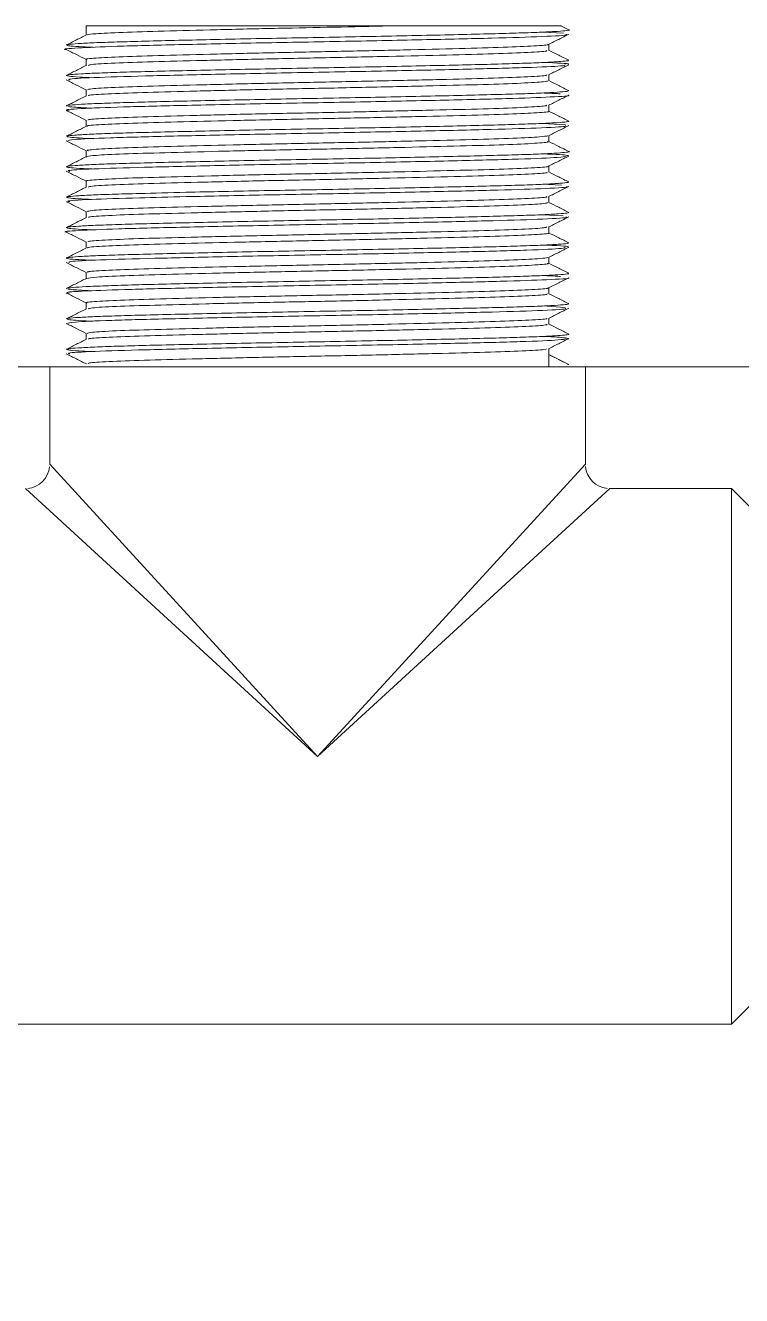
# Model space of a CAD drawing. Extents: x 14808 to 20058, y -13198 to -11680.
# Drawn here: x 14931.98 to 14946.69, y -12989.13 to -12963.04 of the extents above; entities that cross this region are included whole.
import ezdxf

# ---------------------------------------------------------------- set-up
doc = ezdxf.new("R2010")
doc.units = 0
doc.header["$LTSCALE"] = 7
doc.header["$MEASUREMENT"] = 0
doc.layers.get('0').update_dxf_attribs({"color": 2, "linetype": 'CONTINUOUS'})

# ---------------------------------------------------------------- blocks, each defined once
blk = doc.blocks.new('A$C42703619')
at = {"linetype": 'Continuous', "lineweight": 0}
h = blk.add_hatch(dxfattribs=at)
h.set_pattern_fill('ANSI31', color=2, scale=0.25, style=0)
h.set_pattern_definition([(45, (121.7189, 108.7142), (-0.561266, 0.561266), [])])
edge = h.paths.add_edge_path(flags=0)
edge.add_line((1.361, 15.67), (1, 43.222))
edge.add_line((1, 43.222), (0, 43.222))
edge.add_line((0, 43.222), (0.361, 15.657))
edge.add_arc((5.36, 15.722), 5, 180.75, 270)
edge.add_line((5.36, 10.722), (72.019, 10.722))
edge.add_line((72.019, 10.722), (72.019, 11.722))
edge.add_line((72.019, 11.722), (5.36, 11.722))
edge.add_arc((5.36, 15.722), 4, 180.75, 270, ccw=False)
at = {"color": 7, "linetype": 'Continuous', "lineweight": 15}
for p, q in [((28.875, 46.722), (28.875, 46.63)), ((28.875, 46.722), (31.988, 46.722)), ((33.83, 46.683), (33.741, 46.728)), ((33.56, 46.659), (33.775, 46.648)), ((33.625, 46.472), (33.625, 46.534)), ((28.875, 46.379), (28.875, 46.317)), ((33.625, 46.16), (33.625, 46.221)), ((28.875, 46.066), (28.875, 46.005)), ((33.625, 45.847), (33.625, 45.909)), ((28.875, 45.754), (28.875, 45.692)), ((33.562, 45.722), (33.797, 45.708)), ((33.625, 45.535), (33.625, 45.596)), ((28.875, 45.441), (28.875, 45.38)), ((33.625, 45.222), (33.625, 45.284)), ((28.875, 45.129), (28.875, 45.067)), ((33.556, 45.097), (33.756, 45.087)), ((33.625, 44.91), (33.625, 44.971)), ((28.875, 44.816), (28.875, 44.755)), ((33.56, 44.784), (33.771, 44.773)), ((33.625, 44.597), (33.625, 44.659)), ((28.875, 44.504), (28.875, 44.442)), ((33.625, 44.285), (33.625, 44.346)), ((28.875, 44.191), (28.875, 44.13)), ((33.625, 43.972), (33.625, 44.034)), ((28.875, 43.879), (28.875, 43.817)), ((33.561, 43.847), (33.794, 43.833)), ((33.625, 43.66), (33.625, 43.721)), ((28.875, 43.566), (28.875, 43.505)), ((33.625, 43.347), (33.625, 43.409)), ((33.625, 43.347), (33.83, 43.245)), ((33.625, 43.222), (33.625, 43.347)), ((9.75, 43.222), (28.5, 43.222)), ((28.5, 43.222), (28.5, 42.222)), ((28.5, 43.222), (31.25, 43.222)), ((31.25, 43.222), (34, 43.222)), ((34, 42.222), (34, 43.222)), ((34, 43.222), (78.5, 43.222)), ((35.5, 41.972), (34.25, 41.972)), ((35.75, 41.722), (35.5, 41.972)), ((35.5, 36.472), (35.5, 41.972)), ((35.5, 36.472), (35.708, 36.681)), ((27.5, 36.472), (35.5, 36.472))]:
    blk.add_line(p, q, dxfattribs=at)
at = {"color": 8, "linetype": 'Continuous', "lineweight": 15}
for p, q in [((28.5, 42.222), (31.25, 39.222)), ((31.25, 39.222), (34, 42.222)), ((31.25, 39.222), (28.25, 41.972)), ((34.25, 41.972), (31.25, 39.222))]:
    blk.add_line(p, q, dxfattribs=at)
at = {"color": 7, "linetype": 'Continuous', "lineweight": 15}
for centre, start, end in [((28.25, 42.222), 275.545, 354.0031), ((34.25, 42.222), 185.545, 264.0031)]:
    blk.add_arc(centre, 0.25, start, end, dxfattribs=at)
for points, knots in [([(28.883, 46.63), (28.903, 46.635), (28.946, 46.643), (29.228, 46.657), (29.656, 46.67), (30.208, 46.684), (30.814, 46.698), (31.426, 46.71), (31.8, 46.718), (31.988, 46.722)], [0, 0, 0, 0, 0.137573, 0.288609, 0.436364, 0.586045, 0.73688, 0.867424, 1, 1, 1, 1]), ([(33.738, 46.722), (33.742, 46.722), (33.789, 46.722), (33.602, 46.722), (33.176, 46.722), (32.592, 46.722), (32.16, 46.722), (31.988, 46.722)], [0, 0, 0, 0, 0.02995, 0.301206, 0.563896, 0.82665, 1, 1, 1, 1]), ([(33.799, 46.636), (33.805, 46.634), (33.831, 46.627), (33.582, 46.614), (33.075, 46.597), (32.339, 46.581), (31.487, 46.563), (30.606, 46.548), (29.8, 46.53), (29.149, 46.514), (28.768, 46.496), (28.615, 46.485), (28.674, 46.48), (28.676, 46.479)], [0, 0, 0, 0, 0.029888, 0.13729, 0.244699, 0.352102, 0.459508, 0.566914, 0.674318, 0.781726, 0.889128, 0.996537, 1, 1, 1, 1]), ([(28.877, 46.63), (28.842, 46.613), (28.774, 46.579), (28.705, 46.544), (28.67, 46.527)], [0, 0, 0, 0, 0.499987, 1, 1, 1, 1]), ([(28.68, 46.528), (28.683, 46.529), (28.689, 46.534), (28.782, 46.541), (28.948, 46.55), (29.181, 46.558), (29.474, 46.566), (29.815, 46.575), (30.199, 46.583), (30.61, 46.592), (31.043, 46.6), (31.478, 46.608), (31.911, 46.617), (32.32, 46.625), (32.703, 46.634), (33.042, 46.642), (33.332, 46.65), (33.561, 46.659), (33.728, 46.667), (33.814, 46.676), (33.846, 46.681), (33.828, 46.684), (33.828, 46.684)], [0, 0, 0, 0, 0.032611, 0.087084, 0.140023, 0.194496, 0.247436, 0.301911, 0.354849, 0.409322, 0.462263, 0.51674, 0.569676, 0.624148, 0.67709, 0.731567, 0.784504, 0.838976, 0.891915, 0.946389, 0.999329, 1, 1, 1, 1]), ([(33.623, 46.533), (33.657, 46.55), (33.726, 46.585), (33.795, 46.619), (33.83, 46.636)], [0, 0, 0, 0, 0.499987, 1, 1, 1, 1]), ([(28.67, 46.48), (28.705, 46.463), (28.773, 46.429), (28.841, 46.395), (28.875, 46.378)], [0, 0, 0, 0, 0.504705, 1, 1, 1, 1]), ([(28.945, 46.503), (28.908, 46.505), (28.805, 46.509), (28.708, 46.516), (28.686, 46.521), (28.675, 46.524)], [0, 0, 0, 0, 0.226782, 0.624612, 1, 1, 1, 1]), ([(28.88, 46.379), (28.879, 46.379), (28.849, 46.384), (28.96, 46.393), (29.222, 46.407), (29.658, 46.42), (30.208, 46.434), (30.839, 46.449), (31.5, 46.462), (32.144, 46.476), (32.717, 46.49), (33.185, 46.503), (33.489, 46.517), (33.631, 46.527), (33.614, 46.532), (33.611, 46.533)], [0, 0, 0, 0, 0.005766, 0.094569, 0.184591, 0.272657, 0.361871, 0.451772, 0.539643, 0.629189, 0.718888, 0.806715, 0.896511, 0.985925, 1, 1, 1, 1]), ([(28.896, 46.318), (28.902, 46.321), (28.918, 46.328), (29.147, 46.341), (29.538, 46.355), (30.065, 46.368), (30.679, 46.383), (31.338, 46.396), (31.991, 46.41), (32.586, 46.424), (33.082, 46.437), (33.432, 46.451), (33.615, 46.463), (33.606, 46.47), (33.603, 46.472)], [0, 0, 0, 0, 0.05983, 0.149836, 0.238474, 0.326976, 0.416994, 0.505204, 0.594159, 0.684105, 0.772035, 0.861367, 0.951157, 1, 1, 1, 1]), ([(33.83, 46.371), (33.795, 46.388), (33.727, 46.422), (33.659, 46.456), (33.625, 46.473)], [0, 0, 0, 0, 0.504755, 1, 1, 1, 1]), ([(28.877, 46.318), (28.842, 46.301), (28.774, 46.266), (28.705, 46.232), (28.67, 46.215)], [0, 0, 0, 0, 0.499987, 1, 1, 1, 1]), ([(28.676, 46.215), (28.684, 46.218), (28.701, 46.223), (28.817, 46.231), (28.998, 46.239), (29.247, 46.248), (29.551, 46.256), (29.905, 46.264), (30.295, 46.273), (30.715, 46.281), (31.147, 46.29), (31.585, 46.298), (32.01, 46.306), (32.417, 46.315), (32.788, 46.323), (33.118, 46.331), (33.392, 46.34), (33.608, 46.348), (33.753, 46.357), (33.83, 46.365), (33.824, 46.369), (33.822, 46.371)], [0, 0, 0, 0, 0.046363, 0.099296, 0.153764, 0.206701, 0.261173, 0.314106, 0.368573, 0.42151, 0.475982, 0.528915, 0.583384, 0.636318, 0.690787, 0.743723, 0.798194, 0.851127, 0.905595, 0.958532, 1, 1, 1, 1]), ([(33.795, 46.323), (33.789, 46.319), (33.773, 46.31), (33.418, 46.295), (32.816, 46.279), (32.025, 46.261), (31.15, 46.245), (30.286, 46.228), (29.528, 46.211), (28.976, 46.195), (28.676, 46.179), (28.697, 46.17), (28.705, 46.167)], [0, 0, 0, 0, 0.070376, 0.177806, 0.285241, 0.39267, 0.500105, 0.607535, 0.714968, 0.8224, 0.92983, 1, 1, 1, 1]), ([(33.568, 46.347), (33.582, 46.347), (33.758, 46.341), (33.849, 46.334), (33.822, 46.329), (33.821, 46.328)], [0, 0, 0, 0, 0.080164, 0.986236, 1, 1, 1, 1]), ([(33.623, 46.22), (33.657, 46.238), (33.726, 46.272), (33.795, 46.307), (33.83, 46.324)], [0, 0, 0, 0, 0.4999873, 1, 1, 1, 1]), ([(28.94, 46.191), (28.892, 46.193), (28.782, 46.198), (28.689, 46.206), (28.678, 46.211), (28.673, 46.213)], [0, 0, 0, 0, 0.288813, 0.665658, 1, 1, 1, 1]), ([(28.888, 46.066), (28.894, 46.07), (28.909, 46.078), (29.146, 46.091), (29.538, 46.105), (30.065, 46.118), (30.679, 46.133), (31.338, 46.146), (31.991, 46.16), (32.586, 46.174), (33.083, 46.187), (33.43, 46.201), (33.609, 46.212), (33.603, 46.219), (33.602, 46.22)], [0, 0, 0, 0, 0.072688, 0.16271, 0.251365, 0.339883, 0.429918, 0.518145, 0.607116, 0.697079, 0.785026, 0.874374, 0.964181, 1, 1, 1, 1]), ([(28.67, 46.168), (28.705, 46.15), (28.773, 46.116), (28.841, 46.082), (28.875, 46.065)], [0, 0, 0, 0, 0.504726, 1, 1, 1, 1]), ([(28.675, 45.903), (28.674, 45.903), (28.668, 45.906), (28.726, 45.912), (28.851, 45.92), (29.054, 45.929), (29.315, 45.937), (29.633, 45.945), (29.995, 45.954), (30.396, 45.962), (30.817, 45.971), (31.254, 45.979), (31.687, 45.987), (32.112, 45.996), (32.509, 46.004), (32.873, 46.013), (33.188, 46.021), (33.451, 46.029), (33.65, 46.038), (33.778, 46.047), (33.837, 46.053), (33.824, 46.058), (33.82, 46.059)], [0, 0, 0, 0, 0.00562, 0.058553, 0.11302, 0.165958, 0.22043, 0.273364, 0.327834, 0.380768, 0.435238, 0.488175, 0.542646, 0.59558, 0.650049, 0.702986, 0.757459, 0.810392, 0.86486, 0.917797, 0.97227, 1, 1, 1, 1]), ([(28.898, 46.006), (28.897, 46.007), (28.893, 46.014), (29.076, 46.025), (29.427, 46.039), (29.927, 46.052), (30.523, 46.067), (31.176, 46.08), (31.835, 46.094), (32.448, 46.108), (32.972, 46.121), (33.361, 46.135), (33.593, 46.148), (33.606, 46.156), (33.611, 46.16)], [0, 0, 0, 0, 0.037815, 0.127647, 0.216945, 0.30492, 0.394896, 0.483806, 0.572083, 0.662119, 0.750571, 0.83929, 0.929303, 1, 1, 1, 1]), ([(33.83, 46.058), (33.795, 46.076), (33.727, 46.11), (33.659, 46.144), (33.625, 46.161)], [0, 0, 0, 0, 0.504726, 1, 1, 1, 1]), ([(33.823, 46.011), (33.825, 46.011), (33.862, 46.005), (33.664, 45.993), (33.225, 45.976), (32.53, 45.96), (31.699, 45.942), (30.815, 45.927), (29.982, 45.909), (29.287, 45.893), (28.834, 45.876), (28.635, 45.863), (28.689, 45.856), (28.701, 45.854)], [0, 0, 0, 0, 0.004028, 0.111396, 0.218767, 0.326138, 0.433507, 0.54088, 0.648247, 0.755621, 0.862989, 0.970361, 1, 1, 1, 1]), ([(28.877, 46.005), (28.842, 45.988), (28.774, 45.954), (28.705, 45.919), (28.67, 45.902)], [0, 0, 0, 0, 0.499987, 1, 1, 1, 1]), ([(33.554, 46.034), (33.626, 46.032), (33.723, 46.028), (33.736, 46.025), (33.74, 46.024)], [0, 0, 0, 0, 0.74845, 1, 1, 1, 1]), ([(33.623, 45.908), (33.657, 45.925), (33.726, 45.96), (33.795, 45.994), (33.83, 46.011)], [0, 0, 0, 0, 0.499987, 1, 1, 1, 1]), ([(28.67, 45.855), (28.705, 45.838), (28.773, 45.804), (28.841, 45.77), (28.875, 45.753)], [0, 0, 0, 0, 0.504753, 1, 1, 1, 1]), ([(28.933, 45.878), (28.933, 45.878), (28.856, 45.881), (28.762, 45.887), (28.712, 45.893), (28.687, 45.895)], [0, 0, 0, 0, 0.0055165, 0.5098454, 1, 1, 1, 1]), ([(28.89, 45.693), (28.888, 45.694), (28.871, 45.699), (29.016, 45.709), (29.324, 45.724), (29.794, 45.736), (30.37, 45.751), (31.014, 45.765), (31.676, 45.778), (32.305, 45.792), (32.853, 45.806), (33.286, 45.819), (33.543, 45.833), (33.652, 45.842), (33.623, 45.847), (33.621, 45.847)], [0, 0, 0, 0, 0.016051, 0.105508, 0.19527, 0.283093, 0.372823, 0.462324, 0.550211, 0.640133, 0.729291, 0.817394, 0.907424, 0.99616, 1, 1, 1, 1]), ([(28.896, 45.754), (28.894, 45.756), (28.886, 45.763), (29.074, 45.775), (29.428, 45.789), (29.927, 45.802), (30.523, 45.817), (31.176, 45.83), (31.835, 45.844), (32.448, 45.858), (32.973, 45.871), (33.36, 45.885), (33.585, 45.898), (33.598, 45.905), (33.603, 45.908)], [0, 0, 0, 0, 0.0508252, 0.1406436, 0.2299273, 0.3178889, 0.407851, 0.4967466, 0.5850101, 0.6750322, 0.7634708, 0.852176, 0.9421741, 1, 1, 1, 1]), ([(33.83, 45.746), (33.795, 45.763), (33.727, 45.797), (33.659, 45.831), (33.625, 45.848)], [0, 0, 0, 0, 0.504698, 1, 1, 1, 1]), ([(28.877, 45.693), (28.842, 45.676), (28.774, 45.641), (28.705, 45.607), (28.67, 45.59)], [0, 0, 0, 0, 0.499987, 1, 1, 1, 1]), ([(28.679, 45.59), (28.679, 45.591), (28.677, 45.595), (28.749, 45.601), (28.895, 45.61), (29.111, 45.619), (29.388, 45.627), (29.716, 45.635), (30.09, 45.643), (30.494, 45.652), (30.923, 45.661), (31.358, 45.668), (31.793, 45.677), (32.209, 45.685), (32.602, 45.694), (32.952, 45.702), (33.258, 45.71), (33.504, 45.719), (33.689, 45.727), (33.797, 45.736), (33.841, 45.742), (33.825, 45.746), (33.821, 45.746)], [0, 0, 0, 0, 0.017808, 0.072279, 0.125215, 0.179686, 0.232624, 0.287097, 0.340032, 0.394501, 0.447441, 0.501915, 0.554849, 0.609318, 0.662256, 0.716729, 0.769665, 0.824136, 0.877072, 0.931543, 0.984481, 1, 1, 1, 1]), ([(33.793, 45.698), (33.797, 45.696), (33.811, 45.688), (33.528, 45.674), (32.984, 45.658), (32.227, 45.641), (31.364, 45.624), (30.488, 45.608), (29.697, 45.59), (29.087, 45.574), (28.709, 45.557), (28.693, 45.547), (28.685, 45.542)], [0, 0, 0, 0, 0.044629, 0.152051, 0.25948, 0.366903, 0.474329, 0.581754, 0.689178, 0.796606, 0.904028, 1, 1, 1, 1]), ([(33.623, 45.595), (33.657, 45.613), (33.726, 45.647), (33.795, 45.682), (33.83, 45.699)], [0, 0, 0, 0, 0.499987, 1, 1, 1, 1]), ([(28.67, 45.543), (28.705, 45.525), (28.773, 45.491), (28.841, 45.457), (28.875, 45.44)], [0, 0, 0, 0, 0.504718, 1, 1, 1, 1]), ([(28.945, 45.565), (28.924, 45.566), (28.833, 45.57), (28.734, 45.576), (28.698, 45.582), (28.679, 45.585)], [0, 0, 0, 0, 0.130729, 0.567316, 1, 1, 1, 1]), ([(28.881, 45.38), (28.903, 45.385), (28.948, 45.394), (29.236, 45.408), (29.667, 45.421), (30.222, 45.435), (30.853, 45.449), (31.515, 45.462), (32.157, 45.476), (32.729, 45.49), (33.193, 45.503), (33.497, 45.517), (33.636, 45.528), (33.612, 45.534), (33.607, 45.535)], [0, 0, 0, 0, 0.0839417, 0.1739062, 0.2618906, 0.3511125, 0.4409452, 0.5287567, 0.6182983, 0.7079163, 0.7957061, 0.8854859, 0.9748073, 1, 1, 1, 1]), ([(28.895, 45.441), (28.889, 45.442), (28.867, 45.448), (29.013, 45.459), (29.325, 45.474), (29.794, 45.486), (30.37, 45.501), (31.014, 45.515), (31.676, 45.528), (32.305, 45.542), (32.855, 45.556), (33.28, 45.569), (33.557, 45.583), (33.597, 45.591), (33.615, 45.595)], [0, 0, 0, 0, 0.029113, 0.118527, 0.208247, 0.296027, 0.385715, 0.475173, 0.563019, 0.652897, 0.742013, 0.830074, 0.920061, 1, 1, 1, 1]), ([(33.83, 45.433), (33.795, 45.451), (33.727, 45.485), (33.659, 45.519), (33.625, 45.536)], [0, 0, 0, 0, 0.504727, 1, 1, 1, 1]), ([(28.681, 45.278), (28.683, 45.279), (28.688, 45.284), (28.779, 45.291), (28.94, 45.3), (29.173, 45.308), (29.461, 45.316), (29.804, 45.324), (30.184, 45.333), (30.598, 45.342), (31.026, 45.35), (31.465, 45.358), (31.894, 45.366), (32.308, 45.375), (32.689, 45.384), (33.032, 45.392), (33.322, 45.4), (33.555, 45.408), (33.722, 45.417), (33.813, 45.426), (33.846, 45.431), (33.828, 45.434), (33.827, 45.434)], [0, 0, 0, 0, 0.031469, 0.084407, 0.138881, 0.191824, 0.246303, 0.29924, 0.353713, 0.406655, 0.461131, 0.514072, 0.568547, 0.621487, 0.675961, 0.728903, 0.783381, 0.836319, 0.890793, 0.943736, 0.998214, 1, 1, 1, 1]), ([(33.562, 45.409), (33.595, 45.408), (33.784, 45.401), (33.809, 45.395), (33.829, 45.389)], [0, 0, 0, 0, 0.17507, 1, 1, 1, 1]), ([(28.877, 45.38), (28.842, 45.363), (28.774, 45.329), (28.705, 45.294), (28.67, 45.277)], [0, 0, 0, 0, 0.499987, 1, 1, 1, 1]), ([(28.934, 45.254), (28.903, 45.255), (28.806, 45.259), (28.712, 45.266), (28.687, 45.271), (28.675, 45.274)], [0, 0, 0, 0, 0.191684, 0.618687, 1, 1, 1, 1]), ([(33.804, 45.386), (33.787, 45.381), (33.749, 45.371), (33.349, 45.355), (32.715, 45.339), (31.908, 45.321), (31.028, 45.306), (30.174, 45.288), (29.437, 45.271), (28.919, 45.255), (28.66, 45.24), (28.696, 45.232), (28.708, 45.229)], [0, 0, 0, 0, 0.085194, 0.192614, 0.300037, 0.407456, 0.514881, 0.6223, 0.729723, 0.837143, 0.944563, 1, 1, 1, 1]), ([(28.882, 45.129), (28.88, 45.129), (28.851, 45.134), (28.964, 45.143), (29.23, 45.158), (29.669, 45.171), (30.221, 45.185), (30.853, 45.199), (31.515, 45.212), (32.157, 45.226), (32.729, 45.24), (33.194, 45.253), (33.494, 45.267), (33.633, 45.277), (33.615, 45.282), (33.613, 45.283)], [0, 0, 0, 0, 0.0076959, 0.0965686, 0.1865841, 0.2746183, 0.3638907, 0.4537743, 0.5416355, 0.6312278, 0.7208965, 0.8087361, 0.8985667, 0.9879387, 1, 1, 1, 1]), ([(33.623, 45.283), (33.657, 45.3), (33.726, 45.335), (33.795, 45.369), (33.83, 45.386)], [0, 0, 0, 0, 0.499987, 1, 1, 1, 1]), ([(28.67, 45.23), (28.705, 45.213), (28.773, 45.179), (28.841, 45.145), (28.875, 45.128)], [0, 0, 0, 0, 0.504729, 1, 1, 1, 1]), ([(28.895, 45.068), (28.903, 45.071), (28.92, 45.079), (29.154, 45.092), (29.548, 45.105), (30.078, 45.119), (30.694, 45.133), (31.353, 45.146), (32.005, 45.16), (32.598, 45.174), (33.092, 45.187), (33.438, 45.201), (33.617, 45.213), (33.607, 45.22), (33.603, 45.222)], [0, 0, 0, 0, 0.0618201, 0.1518334, 0.2404036, 0.3289738, 0.4189871, 0.5071489, 0.5961631, 0.6860924, 0.7739951, 0.8633749, 0.9531367, 1, 1, 1, 1]), ([(33.83, 45.121), (33.795, 45.138), (33.727, 45.172), (33.659, 45.206), (33.625, 45.223)], [0, 0, 0, 0, 0.504711, 1, 1, 1, 1]), ([(28.877, 45.068), (28.842, 45.051), (28.774, 45.016), (28.705, 44.982), (28.67, 44.965)], [0, 0, 0, 0, 0.499987, 1, 1, 1, 1]), ([(28.681, 44.965), (28.681, 44.966), (28.681, 44.97), (28.76, 44.977), (28.911, 44.986), (29.134, 44.994), (29.451, 45.003), (29.842, 45.013), (30.282, 45.023), (30.698, 45.031), (31.133, 45.039), (31.568, 45.047), (31.997, 45.056), (32.402, 45.065), (32.777, 45.073), (33.106, 45.081), (33.384, 45.089), (33.601, 45.098), (33.75, 45.107), (33.83, 45.115), (33.825, 45.119), (33.823, 45.121)], [0, 0, 0, 0, 0.02329, 0.076231, 0.130707, 0.183657, 0.238143, 0.312945, 0.365889, 0.420369, 0.473314, 0.527795, 0.580736, 0.635212, 0.688158, 0.74264, 0.79558, 0.850056, 0.903, 0.957479, 1, 1, 1, 1]), ([(33.807, 45.073), (33.812, 45.072), (33.844, 45.066), (33.62, 45.053), (33.14, 45.037), (32.422, 45.02), (31.578, 45.003), (30.695, 44.987), (29.958, 44.971), (29.338, 44.956), (28.89, 44.941), (28.652, 44.927), (28.695, 44.919), (28.708, 44.917)], [0, 0, 0, 0, 0.01885, 0.126212, 0.233579, 0.340942, 0.448307, 0.555674, 0.663041, 0.738077, 0.845448, 0.952812, 1, 1, 1, 1]), ([(33.623, 44.97), (33.657, 44.988), (33.726, 45.022), (33.795, 45.057), (33.83, 45.074)], [0, 0, 0, 0, 0.499987, 1, 1, 1, 1]), ([(28.67, 44.918), (28.705, 44.9), (28.773, 44.866), (28.841, 44.832), (28.875, 44.815)], [0, 0, 0, 0, 0.504696, 1, 1, 1, 1]), ([(28.929, 44.941), (28.909, 44.942), (28.819, 44.946), (28.724, 44.952), (28.691, 44.958), (28.674, 44.961)], [0, 0, 0, 0, 0.12393, 0.568213, 1, 1, 1, 1]), ([(28.886, 44.816), (28.894, 44.82), (28.911, 44.828), (29.153, 44.842), (29.549, 44.855), (30.078, 44.869), (30.694, 44.883), (31.353, 44.896), (32.005, 44.91), (32.598, 44.924), (33.092, 44.937), (33.436, 44.951), (33.611, 44.963), (33.604, 44.969), (33.602, 44.97)], [0, 0, 0, 0, 0.074675, 0.164703, 0.253288, 0.341872, 0.4319, 0.520076, 0.609105, 0.699049, 0.786966, 0.876361, 0.966137, 1, 1, 1, 1]), ([(28.899, 44.756), (28.898, 44.758), (28.895, 44.764), (29.082, 44.776), (29.437, 44.79), (29.939, 44.803), (30.537, 44.817), (31.191, 44.831), (31.849, 44.844), (32.461, 44.858), (32.983, 44.872), (33.368, 44.885), (33.595, 44.898), (33.606, 44.906), (33.61, 44.91)], [0, 0, 0, 0, 0.039864, 0.129715, 0.218955, 0.306958, 0.396941, 0.485782, 0.574108, 0.664139, 0.752524, 0.841301, 0.931296, 1, 1, 1, 1]), ([(33.83, 44.808), (33.795, 44.826), (33.727, 44.86), (33.659, 44.894), (33.625, 44.911)], [0, 0, 0, 0, 0.504739, 1, 1, 1, 1]), ([(33.801, 44.761), (33.806, 44.759), (33.834, 44.753), (33.592, 44.739), (33.092, 44.723), (32.361, 44.706), (31.51, 44.689), (30.629, 44.673), (29.82, 44.655), (29.163, 44.639), (28.774, 44.622), (28.617, 44.611), (28.676, 44.605), (28.68, 44.604)], [0, 0, 0, 0, 0.027035, 0.134428, 0.241829, 0.349225, 0.456622, 0.564021, 0.671416, 0.778817, 0.88621, 0.993611, 1, 1, 1, 1]), ([(28.877, 44.755), (28.842, 44.738), (28.774, 44.704), (28.705, 44.669), (28.67, 44.652)], [0, 0, 0, 0, 0.499987, 1, 1, 1, 1]), ([(28.679, 44.653), (28.683, 44.655), (28.692, 44.659), (28.789, 44.667), (28.959, 44.675), (29.195, 44.684), (29.491, 44.692), (29.834, 44.7), (30.221, 44.709), (30.633, 44.717), (31.066, 44.726), (31.501, 44.734), (31.933, 44.742), (32.341, 44.751), (32.722, 44.759), (33.058, 44.768), (33.346, 44.776), (33.572, 44.784), (33.732, 44.793), (33.825, 44.801), (33.826, 44.806), (33.827, 44.809)], [0, 0, 0, 0, 0.035504, 0.089973, 0.142909, 0.197379, 0.250316, 0.304787, 0.357722, 0.412192, 0.46513, 0.519603, 0.572537, 0.627006, 0.679944, 0.734418, 0.787352, 0.841821, 0.894757, 0.949227, 1, 1, 1, 1]), ([(33.623, 44.658), (33.657, 44.675), (33.726, 44.71), (33.795, 44.744), (33.83, 44.761)], [0, 0, 0, 0, 0.499987, 1, 1, 1, 1]), ([(28.944, 44.628), (28.904, 44.63), (28.8, 44.634), (28.704, 44.642), (28.684, 44.647), (28.674, 44.649)], [0, 0, 0, 0, 0.242957, 0.633562, 1, 1, 1, 1]), ([(28.896, 44.504), (28.894, 44.506), (28.888, 44.513), (29.08, 44.526), (29.437, 44.54), (29.939, 44.553), (30.537, 44.567), (31.191, 44.581), (31.849, 44.594), (32.461, 44.608), (32.983, 44.622), (33.367, 44.635), (33.587, 44.648), (33.598, 44.655), (33.603, 44.658)], [0, 0, 0, 0, 0.05281, 0.142658, 0.231895, 0.319895, 0.409874, 0.498712, 0.587035, 0.677063, 0.765444, 0.854218, 0.94421, 1, 1, 1, 1]), ([(28.67, 44.605), (28.705, 44.588), (28.773, 44.554), (28.841, 44.52), (28.875, 44.503)], [0, 0, 0, 0, 0.504725, 1, 1, 1, 1]), ([(28.675, 44.34), (28.684, 44.343), (28.704, 44.348), (28.824, 44.356), (29.01, 44.365), (29.262, 44.373), (29.568, 44.381), (29.925, 44.39), (30.317, 44.398), (30.738, 44.407), (31.17, 44.415), (31.608, 44.423), (32.032, 44.432), (32.438, 44.44), (32.806, 44.449), (33.134, 44.457), (33.405, 44.465), (33.618, 44.474), (33.759, 44.482), (33.832, 44.49), (33.824, 44.495), (33.821, 44.496)], [0, 0, 0, 0, 0.04921, 0.102146, 0.156617, 0.209556, 0.264031, 0.316966, 0.371436, 0.424375, 0.47885, 0.531785, 0.586256, 0.639193, 0.693665, 0.746603, 0.801076, 0.854011, 0.908482, 0.961422, 1, 1, 1, 1]), ([(28.891, 44.443), (28.889, 44.444), (28.873, 44.449), (29.021, 44.46), (29.333, 44.474), (29.806, 44.487), (30.384, 44.501), (31.029, 44.515), (31.69, 44.528), (32.319, 44.542), (32.864, 44.556), (33.294, 44.569), (33.547, 44.584), (33.653, 44.593), (33.624, 44.597), (33.623, 44.597)], [0, 0, 0, 0, 0.018018, 0.107517, 0.197246, 0.285067, 0.374828, 0.464283, 0.552191, 0.642131, 0.731232, 0.819377, 0.909414, 0.998082, 1, 1, 1, 1]), ([(33.83, 44.496), (33.795, 44.513), (33.727, 44.547), (33.659, 44.581), (33.625, 44.598)], [0, 0, 0, 0, 0.504721, 1, 1, 1, 1]), ([(28.877, 44.443), (28.842, 44.426), (28.774, 44.391), (28.705, 44.357), (28.67, 44.34)], [0, 0, 0, 0, 0.499987, 1, 1, 1, 1]), ([(33.794, 44.448), (33.79, 44.445), (33.777, 44.436), (33.431, 44.42), (32.835, 44.404), (32.048, 44.387), (31.174, 44.371), (30.308, 44.354), (29.546, 44.336), (28.987, 44.32), (28.68, 44.305), (28.697, 44.296), (28.703, 44.292)], [0, 0, 0, 0, 0.067583, 0.175006, 0.282434, 0.389854, 0.497283, 0.604705, 0.71213, 0.819555, 0.926978, 1, 1, 1, 1]), ([(33.569, 44.472), (33.58, 44.472), (33.754, 44.466), (33.844, 44.46), (33.82, 44.454), (33.82, 44.454)], [0, 0, 0, 0, 0.0616133, 0.9916771, 1, 1, 1, 1]), ([(33.623, 44.345), (33.657, 44.363), (33.726, 44.397), (33.795, 44.432), (33.83, 44.449)], [0, 0, 0, 0, 0.499987, 1, 1, 1, 1]), ([(28.94, 44.316), (28.889, 44.318), (28.777, 44.323), (28.683, 44.331), (28.675, 44.337), (28.67, 44.339)], [0, 0, 0, 0, 0.295594, 0.652827, 1, 1, 1, 1]), ([(28.67, 44.293), (28.705, 44.275), (28.773, 44.241), (28.841, 44.207), (28.875, 44.19)], [0, 0, 0, 0, 0.504744, 1, 1, 1, 1]), ([(28.88, 44.13), (28.903, 44.135), (28.951, 44.144), (29.244, 44.158), (29.678, 44.171), (30.235, 44.185), (30.868, 44.199), (31.53, 44.212), (32.171, 44.226), (32.741, 44.24), (33.202, 44.253), (33.501, 44.268), (33.638, 44.278), (33.613, 44.284), (33.608, 44.285)], [0, 0, 0, 0, 0.086018, 0.175962, 0.263905, 0.35317, 0.44297, 0.530762, 0.620335, 0.709909, 0.797701, 0.8875, 0.976765, 1, 1, 1, 1]), ([(28.895, 44.191), (28.89, 44.193), (28.869, 44.199), (29.018, 44.21), (29.334, 44.224), (29.806, 44.237), (30.384, 44.251), (31.029, 44.265), (31.691, 44.278), (32.318, 44.292), (32.866, 44.306), (33.287, 44.319), (33.56, 44.333), (33.597, 44.341), (33.614, 44.345)], [0, 0, 0, 0, 0.031076, 0.120533, 0.210219, 0.297998, 0.387717, 0.47713, 0.564996, 0.654894, 0.743953, 0.832056, 0.92205, 1, 1, 1, 1]), ([(33.83, 44.183), (33.795, 44.201), (33.727, 44.235), (33.659, 44.269), (33.625, 44.286)], [0, 0, 0, 0, 0.504753, 1, 1, 1, 1]), ([(33.827, 44.136), (33.827, 44.136), (33.865, 44.13), (33.672, 44.119), (33.241, 44.102), (32.55, 44.086), (31.722, 44.068), (30.838, 44.052), (30.003, 44.034), (29.303, 44.018), (28.843, 44.001), (28.638, 43.988), (28.69, 43.981), (28.702, 43.979)], [0, 0, 0, 0, 0.001142, 0.10852, 0.215901, 0.323281, 0.43066, 0.538043, 0.64542, 0.752803, 0.860181, 0.967562, 1, 1, 1, 1]), ([(28.877, 44.13), (28.842, 44.113), (28.774, 44.079), (28.705, 44.044), (28.67, 44.027)], [0, 0, 0, 0, 0.4999874, 1, 1, 1, 1]), ([(28.676, 44.028), (28.676, 44.028), (28.67, 44.031), (28.731, 44.037), (28.861, 44.046), (29.066, 44.054), (29.33, 44.063), (29.652, 44.071), (30.015, 44.079), (30.418, 44.088), (30.84, 44.096), (31.277, 44.105), (31.71, 44.113), (32.134, 44.121), (32.529, 44.13), (32.891, 44.138), (33.204, 44.146), (33.463, 44.155), (33.658, 44.163), (33.783, 44.172), (33.838, 44.179), (33.824, 44.183), (33.82, 44.184)], [0, 0, 0, 0, 0.00851, 0.061439, 0.115902, 0.168835, 0.223304, 0.276234, 0.330699, 0.38363, 0.438095, 0.491028, 0.545495, 0.598425, 0.652889, 0.705823, 0.760292, 0.813221, 0.867684, 0.920618, 0.975086, 1, 1, 1, 1]), ([(33.554, 44.159), (33.621, 44.157), (33.725, 44.153), (33.738, 44.15), (33.743, 44.148)], [0, 0, 0, 0, 0.644059, 1, 1, 1, 1]), ([(33.623, 44.033), (33.657, 44.05), (33.726, 44.085), (33.795, 44.119), (33.83, 44.136)], [0, 0, 0, 0, 0.499987, 1, 1, 1, 1]), ([(28.67, 43.98), (28.705, 43.963), (28.773, 43.929), (28.841, 43.895), (28.875, 43.878)], [0, 0, 0, 0, 0.5047104, 1, 1, 1, 1]), ([(28.933, 44.003), (28.929, 44.003), (28.85, 44.006), (28.756, 44.012), (28.708, 44.018), (28.685, 44.021)], [0, 0, 0, 0, 0.026842, 0.520357, 1, 1, 1, 1]), ([(28.884, 43.879), (28.881, 43.879), (28.852, 43.884), (28.968, 43.894), (29.239, 43.908), (29.68, 43.921), (30.235, 43.935), (30.868, 43.949), (31.53, 43.962), (32.171, 43.976), (32.741, 43.99), (33.202, 44.003), (33.499, 44.018), (33.635, 44.027), (33.616, 44.032), (33.614, 44.033)], [0, 0, 0, 0, 0.009629, 0.098561, 0.18856, 0.276558, 0.365879, 0.455735, 0.543581, 0.63321, 0.722839, 0.810686, 0.900541, 0.989862, 1, 1, 1, 1]), ([(28.895, 43.818), (28.903, 43.821), (28.922, 43.829), (29.161, 43.842), (29.559, 43.855), (30.09, 43.869), (30.708, 43.883), (31.368, 43.896), (32.019, 43.91), (32.61, 43.925), (33.101, 43.938), (33.444, 43.952), (33.619, 43.963), (33.607, 43.97), (33.603, 43.972)], [0, 0, 0, 0, 0.063814, 0.153832, 0.242336, 0.330974, 0.420981, 0.509097, 0.598169, 0.68808, 0.775958, 0.865384, 0.955115, 1, 1, 1, 1]), ([(33.83, 43.871), (33.795, 43.888), (33.727, 43.922), (33.659, 43.956), (33.625, 43.973)], [0, 0, 0, 0, 0.504726, 1, 1, 1, 1]), ([(28.68, 43.715), (28.68, 43.716), (28.68, 43.72), (28.755, 43.727), (28.905, 43.735), (29.124, 43.744), (29.404, 43.752), (29.734, 43.76), (30.111, 43.769), (30.516, 43.777), (30.946, 43.786), (31.381, 43.794), (31.816, 43.802), (32.231, 43.811), (32.621, 43.82), (32.97, 43.828), (33.273, 43.836), (33.515, 43.844), (33.696, 43.853), (33.801, 43.861), (33.842, 43.868), (33.825, 43.871), (33.822, 43.871)], [0, 0, 0, 0, 0.020635, 0.075105, 0.128041, 0.182511, 0.235449, 0.289921, 0.342856, 0.397325, 0.450264, 0.504738, 0.557672, 0.61214, 0.665078, 0.719551, 0.772486, 0.826957, 0.879892, 0.934363, 0.9873, 1, 1, 1, 1]), ([(28.877, 43.818), (28.842, 43.801), (28.774, 43.766), (28.705, 43.732), (28.67, 43.715)], [0, 0, 0, 0, 0.499987, 1, 1, 1, 1]), ([(28.946, 43.69), (28.921, 43.691), (28.828, 43.695), (28.729, 43.702), (28.695, 43.707), (28.678, 43.71)], [0, 0, 0, 0, 0.150758, 0.579567, 1, 1, 1, 1]), ([(33.794, 43.823), (33.798, 43.821), (33.815, 43.814), (33.539, 43.799), (33.001, 43.783), (32.249, 43.766), (31.388, 43.749), (30.511, 43.733), (29.716, 43.715), (29.1, 43.7), (28.713, 43.682), (28.692, 43.672), (28.682, 43.667)], [0, 0, 0, 0, 0.041762, 0.149184, 0.256613, 0.364036, 0.471462, 0.578887, 0.686311, 0.793738, 0.90116, 1, 1, 1, 1]), ([(28.885, 43.566), (28.894, 43.57), (28.913, 43.578), (29.16, 43.592), (29.559, 43.605), (30.09, 43.619), (30.708, 43.633), (31.368, 43.646), (32.019, 43.66), (32.61, 43.675), (33.102, 43.688), (33.442, 43.701), (33.613, 43.713), (33.605, 43.719), (33.603, 43.72)], [0, 0, 0, 0, 0.076668, 0.166706, 0.255228, 0.343886, 0.433912, 0.522047, 0.611138, 0.701068, 0.788966, 0.878411, 0.968162, 1, 1, 1, 1]), ([(33.623, 43.72), (33.657, 43.738), (33.726, 43.772), (33.795, 43.807), (33.83, 43.824)], [0, 0, 0, 0, 0.499987, 1, 1, 1, 1]), ([(28.67, 43.668), (28.705, 43.65), (28.773, 43.616), (28.841, 43.582), (28.875, 43.565)], [0, 0, 0, 0, 0.5047258, 1, 1, 1, 1]), ([(28.899, 43.506), (28.898, 43.508), (28.897, 43.514), (29.088, 43.526), (29.447, 43.54), (29.951, 43.553), (30.551, 43.567), (31.206, 43.581), (31.863, 43.594), (32.473, 43.609), (32.993, 43.622), (33.375, 43.635), (33.598, 43.649), (33.605, 43.656), (33.609, 43.66)], [0, 0, 0, 0, 0.041824, 0.131701, 0.220891, 0.308932, 0.398929, 0.487709, 0.576095, 0.666128, 0.754456, 0.843298, 0.933283, 1, 1, 1, 1]), ([(33.83, 43.558), (33.795, 43.576), (33.727, 43.61), (33.659, 43.644), (33.625, 43.661)], [0, 0, 0, 0, 0.504695, 1, 1, 1, 1]), ([(28.877, 43.505), (28.842, 43.488), (28.774, 43.454), (28.705, 43.419), (28.67, 43.402)], [0, 0, 0, 0, 0.499987, 1, 1, 1, 1]), ([(28.68, 43.403), (28.683, 43.404), (28.691, 43.409), (28.785, 43.416), (28.951, 43.425), (29.187, 43.434), (29.478, 43.442), (29.823, 43.45), (30.205, 43.458), (30.62, 43.467), (31.049, 43.475), (31.488, 43.483), (31.916, 43.492), (32.329, 43.5), (32.708, 43.509), (33.049, 43.517), (33.336, 43.525), (33.565, 43.534), (33.721, 43.542), (33.81, 43.55), (33.834, 43.555), (33.829, 43.558), (33.828, 43.559)], [0, 0, 0, 0, 0.034363, 0.0873, 0.141772, 0.194713, 0.24919, 0.302126, 0.356598, 0.409538, 0.464013, 0.516952, 0.571425, 0.624363, 0.678837, 0.731777, 0.786252, 0.83919, 0.893662, 0.940037, 0.987433, 1, 1, 1, 1]), ([(33.802, 43.511), (33.788, 43.506), (33.754, 43.497), (33.363, 43.48), (32.735, 43.465), (31.93, 43.447), (31.051, 43.431), (30.195, 43.414), (29.454, 43.397), (28.93, 43.381), (28.663, 43.366), (28.696, 43.357), (28.708, 43.354)], [0, 0, 0, 0, 0.082381, 0.189795, 0.297211, 0.404623, 0.512041, 0.619453, 0.726869, 0.834283, 0.941697, 1, 1, 1, 1]), ([(33.573, 43.535), (33.575, 43.535), (33.608, 43.534), (33.73, 43.527), (33.783, 43.52), (33.828, 43.514)], [0, 0, 0, 0, 0.008807, 0.175063, 1, 1, 1, 1]), ([(33.623, 43.408), (33.657, 43.425), (33.726, 43.46), (33.795, 43.494), (33.83, 43.511)], [0, 0, 0, 0, 0.4999874, 1, 1, 1, 1]), ([(28.67, 43.355), (28.705, 43.338), (28.774, 43.303), (28.842, 43.269), (28.877, 43.252)], [0, 0, 0, 0, 0.500013, 1, 1, 1, 1]), ([(28.935, 43.378), (28.901, 43.38), (28.801, 43.384), (28.707, 43.391), (28.685, 43.397), (28.675, 43.399)], [0, 0, 0, 0, 0.212898, 0.630325, 1, 1, 1, 1]), ([(28.896, 43.254), (28.894, 43.256), (28.89, 43.263), (29.086, 43.276), (29.447, 43.29), (29.951, 43.303), (30.552, 43.317), (31.206, 43.331), (31.863, 43.344), (32.473, 43.359), (32.993, 43.372), (33.374, 43.385), (33.589, 43.398), (33.599, 43.405), (33.602, 43.408)], [0, 0, 0, 0, 0.054793, 0.144664, 0.233847, 0.321882, 0.411872, 0.500645, 0.589025, 0.679051, 0.767372, 0.856209, 0.946187, 1, 1, 1, 1]), ([(33.83, 43.246), (33.795, 43.263), (33.727, 43.297), (33.659, 43.331), (33.625, 43.348)], [0, 0, 0, 0, 0.504731, 1, 1, 1, 1]), ([(33.83, 43.245), (33.83, 43.245), (33.83, 43.245), (33.824, 43.246), (33.818, 43.247)], [0, 0, 0, 0, 0.000156, 1, 1, 1, 1])]:
    blk.add_open_spline(points, degree=3, knots=knots, dxfattribs=at)

msp = doc.modelspace()

# ---------------------------------------------------------------- block references
at = {"xscale": 2, "yscale": 2, "zscale": 2}
msp.add_blockref('A$C42703619', (14875.481, -13056.499), dxfattribs=at)

doc.saveas('drawing.dxf')
